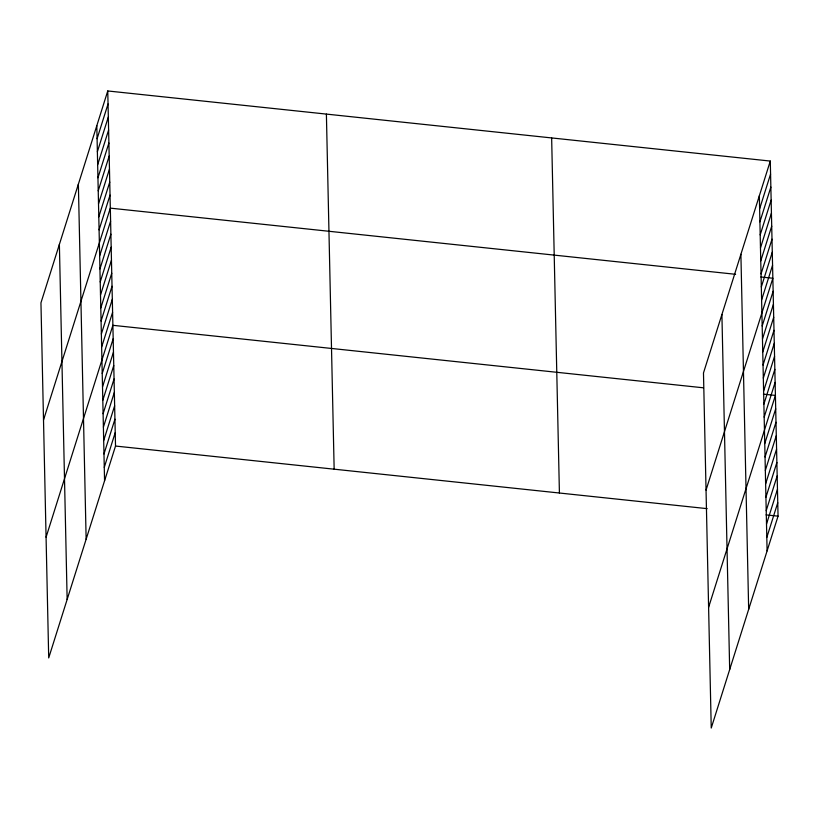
<?xml version="1.0" encoding="UTF-8"?>
<svg xmlns="http://www.w3.org/2000/svg" width="819" height="819" viewBox="0 0 819 819"><rect width="100%" height="100%" fill="white"/><g stroke="black" fill="none" stroke-linecap="round" stroke-linejoin="round"><path stroke-width="1.23" d="M107.76 90.96L40.95 302.846L48.71 657.933L115.52 446.048L107.76 90.96L770.29 161.067L778.05 516.154L711.24 728.04L703.48 372.952L770.29 161.067M97.092 138.718L108.036 103.982M97.369 151.74L108.323 117.004M97.656 164.762L108.61 130.026M97.942 177.784L108.896 143.038M98.229 190.807L109.183 156.06M98.515 203.818L109.47 169.083M98.792 216.84L109.746 182.105M99.079 229.863L110.033 195.127M43.509 420.024L110.319 208.139L735.605 274.304M99.652 255.897L110.606 221.161M99.938 268.919L110.893 234.183M100.215 281.941L111.169 247.205M100.502 294.963L111.456 260.217M100.788 307.975L111.742 273.239M101.075 320.997L112.029 286.261M101.361 334.019L112.316 299.283M101.638 347.041L112.592 312.305M46.069 537.203L112.879 325.317L703.337 387.796M102.221 373.474L113.176 338.738M102.518 386.885L113.462 352.15M102.805 400.296L113.759 365.561M103.102 413.718L114.056 378.982M103.399 427.129L114.343 392.393M103.685 440.54L114.64 405.804M103.982 453.961L114.936 419.215M104.269 467.373L115.223 432.637M759.622 208.825L770.566 174.089M759.899 221.847L770.853 187.111M760.186 234.869L771.14 200.123M760.472 247.891L771.426 213.145M760.759 260.903L771.713 226.167M761.046 273.925L772 239.189M761.322 286.947L772.276 252.211M761.609 299.969L772.563 265.223M706.039 490.131L772.849 278.245L760.831 276.976M762.182 326.003L773.136 291.267M762.469 339.025L773.423 304.289M762.745 352.047L773.699 317.301M763.032 365.059L773.986 330.323M763.318 378.081L774.272 343.345M763.605 391.103L774.559 356.367M763.892 404.125L774.846 369.389M764.168 417.147L775.122 382.401M708.609 607.309L775.409 395.423L763.4 394.154M764.751 443.581L775.706 408.835M765.048 456.992L775.992 422.256M765.335 470.403L776.289 435.667M765.632 483.824L776.586 449.078M765.929 497.235L776.873 462.5M766.215 510.647L777.17 475.911M766.512 524.058L777.466 489.322M766.799 537.479L777.753 502.743M115.52 446.048L707.176 508.65M766.041 514.885L778.05 516.154M759.336 195.802L767.096 550.89M740.898 254.269L748.668 609.346M721.908 314.496L729.678 669.573M551.648 137.93L559.418 493.018M326.392 114.097L334.152 469.185M96.806 125.706L104.566 480.784M78.368 184.162L86.138 539.24M59.377 244.39L67.148 599.477"/></g></svg>
